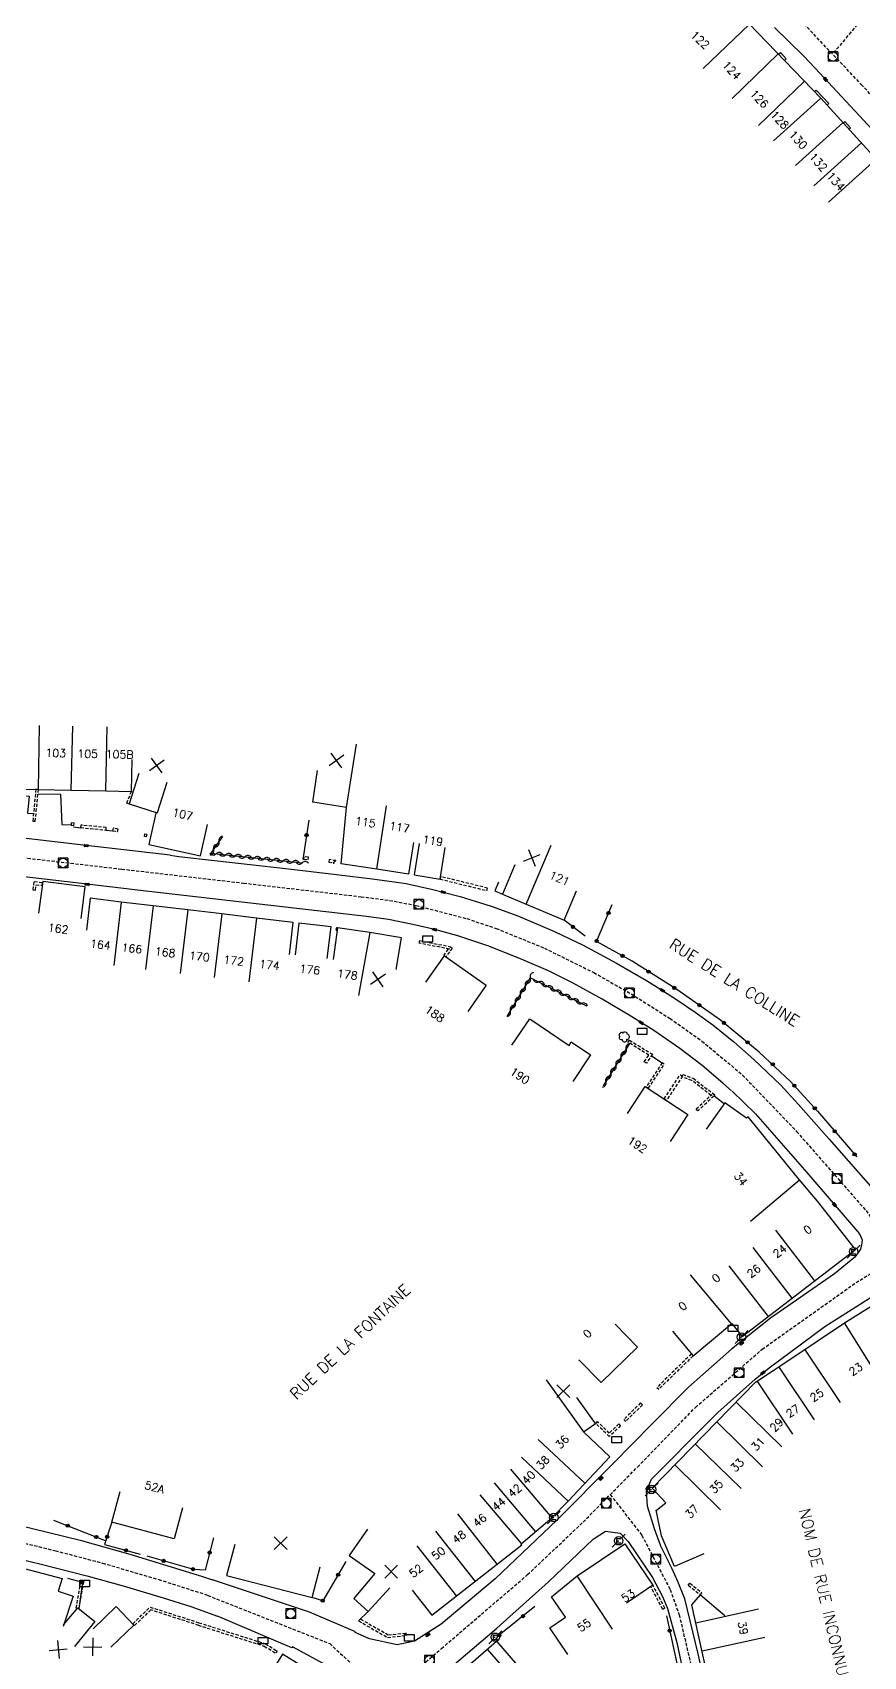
# Model space of a CAD drawing. Header units: millimetres. Extents: x 115000 to 116001, y 121000 to 122001.
# Drawn here: x 115233.2 to 115363, y 121377.3 to 121630.9 of the extents above; entities that cross this region are included whole.
import ezdxf
from ezdxf.enums import TextEntityAlignment as Align

# ---------------------------------------------------------------- set-up
doc = ezdxf.new("R2010")
doc.units = ezdxf.units.MM
doc.linetypes.add('DASHED', pattern=[0.75, 0.5, -0.25])
doc.layers.get('0').update_dxf_attribs({"linetype": 'CONTINUOUS'})
for name, color, linetype in [('W0001', 6, 'DASHED'), ('W0008', 7, 'CONTINUOUS'), ('W0100', 7, 'CONTINUOUS'), ('W0105', 7, 'CONTINUOUS'), ('W0112', 1, 'DASHED'), ('W0120', 7, 'CONTINUOUS'), ('W0300', 7, 'CONTINUOUS'), ('W0310', 3, 'CONTINUOUS'), ('W0322', 7, 'CONTINUOUS'), ('W0400', 7, 'CONTINUOUS'), ('W0420', 7, 'CONTINUOUS'), ('W0471', 7, 'CONTINUOUS'), ('W0989', 7, 'CONTINUOUS'), ('W0991', 7, 'CONTINUOUS'), ('W1102', 7, 'CONTINUOUS'), ('W1471', 7, 'CONTINUOUS')]:
    doc.layers.add(name, color=color, linetype=linetype)
doc.styles.get("Standard").update_dxf_attribs({"font": 'romans.shx', "width": 0.85})

# ---------------------------------------------------------------- blocks, each defined once
blk = doc.blocks.new('T400')
for p, q in [((-0.15, 0.3), (0.15, 0.3)), ((-0.15, -0.25), (-0.15, 0.3)), ((-0.15, 0.15), (0.15, 0.15)), ((-0.15, 0), (0.15, 0)), ((0.15, 0.3), (0.15, -0.25)), ((-0.15, -0.15), (0.15, -0.15)), ((-0.15, -0.25), (-0.15, -0.3)), ((-0.15, -0.3), (0.15, -0.3)), ((0.15, -0.3), (0.15, -0.25))]:
    blk.add_line(p, q)
blk = doc.blocks.new('T420')
for p, q in [((0.75, 0.75), (-0.75, 0.75)), ((-0.75, 0.75), (-0.75, -0.75)), ((0.75, 0.75), (0.75, -0.75)), ((0.75, -0.75), (-0.75, -0.75))]:
    blk.add_line(p, q)
blk.add_ellipse((0, 0), major_axis=(-0.53, 0.53), ratio=1, start_param=3.926991, end_param=10.210176)
blk = doc.blocks.new('t991o')
at = {"color": 0, "linetype": 'Continuous'}
for p, q in [((-1, 1), (1, -1)), ((-1, -1), (1, 1))]:
    blk.add_line(p, q, dxfattribs=at)
blk = doc.blocks.new('T1471')
at = {"color": 0, "linetype": 'Continuous', "flags": 128}
blk.add_lwpolyline([(-0.75, -0.5), (-0.75, 0.5), (0.75, 0.5), (0.75, -0.5), (-0.75, -0.5)], dxfattribs=at)
blk = doc.blocks.new('T300')
for p, q in [((-0.8, 0.51), (-0.86, 0.34)), ((-0.86, 0.34), (-0.86, 0.17)), ((-0.86, 0.17), (-0.74, 0.06)), ((-0.69, 0.63), (-0.8, 0.51)), ((-0.8, -0.06), (-0.74, 0.06)), ((-0.74, 0.06), (-0.69, 0.11)), ((-0.57, 0.69), (-0.69, 0.63)), ((-0.46, 0.69), (-0.57, 0.69)), ((-0.29, 0.63), (-0.46, 0.69)), ((-0.29, 0.63), (-0.17, 0.74)), ((-0.23, 0.57), (-0.29, 0.63)), ((-0.17, 0.74), (-0.06, 0.8)), ((-0.06, 0.8), (0.06, 0.8)), ((0.06, 0.8), (0.23, 0.74)), ((0.23, 0.74), (0.34, 0.63)), ((0.34, 0.63), (0.4, 0.51)), ((0.46, 0.46), (0.34, 0.46)), ((0.4, 0.51), (0.4, 0.46)), ((0.57, 0.4), (0.46, 0.46)), ((0.57, 0.4), (0.69, 0.29)), ((0.69, 0.29), (0.74, 0.17)), ((0.74, 0.06), (0.69, -0.17)), ((0.74, 0.17), (0.74, 0.06)), ((-0.8, -0.17), (-0.8, -0.06)), ((-0.8, -0.23), (-0.8, -0.17)), ((-0.74, -0.34), (-0.8, -0.23)), ((-0.69, -0.4), (-0.74, -0.34)), ((-0.51, -0.46), (-0.69, -0.4)), ((-0.4, -0.46), (-0.51, -0.46)), ((-0.4, -0.46), (-0.34, -0.46)), ((-0.34, -0.46), (-0.34, -0.4)), ((-0.34, -0.51), (-0.34, -0.46)), ((-0.29, -0.63), (-0.34, -0.51)), ((-0.17, -0.74), (-0.29, -0.63)), ((-0.06, -0.8), (-0.17, -0.74)), ((0.06, -0.8), (-0.06, -0.8)), ((0.17, -0.74), (0.06, -0.8)), ((0.23, -0.69), (0.17, -0.74)), ((0.29, -0.46), (0.23, -0.46)), ((0.29, -0.63), (0.23, -0.69)), ((0.46, -0.4), (0.29, -0.46)), ((0.34, -0.51), (0.29, -0.63)), ((0.34, -0.51), (0.34, -0.46)), ((0.57, -0.34), (0.46, -0.4)), ((0.63, -0.29), (0.57, -0.34)), ((0.69, -0.17), (0.63, -0.29))]:
    blk.add_line(p, q)
blk = doc.blocks.new('t310o')
at = {"color": 0, "linetype": 'Continuous'}
for centre, start, end in [((-0.5, 0.38), 216.8699, 323.1304), ((0.5, -0.37), 36.8699, 143.1303)]:
    blk.add_arc(centre, 0.625, start, end, dxfattribs=at)
blk = doc.blocks.new('t322o')
at = {"color": 0, "linetype": 'Continuous'}
for radius in [0.25, 0.15]:
    blk.add_circle((0, 0), radius, dxfattribs=at)
blk = doc.blocks.new('T471')
for p, q in [((-0.333334, 0.333334), (-0.333334, -0.333334)), ((-0.333334, 0.333334), (0.333334, 0.333334)), ((-0.333334, 0), (0, 0)), ((0.500001, 0.500001), (1.000002, 1.000002)), ((-0.500001, -0.500001), (-1.000002, -1.000002)), ((-0.333334, -0.333334), (0.333334, -0.333334))]:
    blk.add_line(p, q)
blk.add_ellipse((0, 0), major_axis=(0.471405, 0.471405), ratio=1, start_param=5.4977871438, end_param=11.780972451)

msp = doc.modelspace()

# ---------------------------------------------------------------- linework, layer by layer
at = {"layer": 'W0001'}
for points in [[(115446.39, 121789.07), (115441.16, 121776.81), (115430.95, 121752.77), (115421.39, 121732.58), (115415.73, 121721.84), (115404.85, 121703.3), (115391.16, 121680.44), (115376.98, 121656.33), (115369.27, 121643.27), (115363.42, 121633.85), (115358.12, 121627.52)], [(115417.44, 121541.96), (115416.16, 121545.38), (115408.61, 121565.33), (115404.43, 121574.08), (115399.29, 121582.19), (115391.19, 121591.77), (115380.24, 121603.67), (115362.75, 121622.63), (115353.5, 121632.42)], [(115279.89, 121363.66), (115297.07, 121378.52), (115310.53, 121390.05), (115319.19, 121398.26), (115327.67, 121406.86), (115336.73, 121416.17), (115347.14, 121425.26), (115361.79, 121435.67), (115374.84, 121443.62), (115393.63, 121454.26), (115409.99, 121462.99), (115430.88, 121470.94), (115442.62, 121473.54), (115438.58, 121485.46), (115429.26, 121510.23), (115433.68, 121511.9), (115443.36, 121521.89), (115448.74, 121523.99), (115453.88, 121532.46), (115457.39, 121547.93), (115458.38, 121557.32), (115452.81, 121571.47)], [(115229.5, 121502.3), (115247.17, 121500.24), (115266.19, 121498.05), (115284.53, 121495.93), (115288.97, 121495.35), (115293.13, 121494.56), (115301.03, 121492.5), (115305.61, 121490.97), (115313.14, 121487.9), (115320.85, 121484.07), (115326.68, 121480.76), (115332.76, 121476.92), (115337.73, 121473.39), (115344.09, 121468.07)], [(115344.09, 121468.07), (115352.52, 121459.26), (115363.36, 121446.9), (115368.31, 121439.65)], [(115323.43, 121402.56), (115328.35, 121396.21), (115332.78, 121387.71), (115334.19, 121383.77), (115336.45, 121374.08), (115339, 121362.39), (115343.27, 121352.57)], [(115260.59, 121386.81), (115253.31, 121389.13), (115244.56, 121391.71), (115236.92, 121393.72), (115224.55, 121396.72)], [(115260.59, 121386.81), (115279.64, 121379.28), (115288.48, 121371.09)]]:
    msp.add_lwpolyline(points, dxfattribs=at)
at = {"layer": 'W0008'}
msp.add_line((115254.74, 121502.39), (115256.08, 121502.23), dxfattribs=at)
at = {"layer": 'W0008', "flags": 128}
msp.add_lwpolyline([(115652.23, 121548.45, -0.000001), (115655.3, 121533.37, -0.000001), (115657, 121525, -0.000046)], format="xyb", dxfattribs=at)
at = {"layer": 'W0008'}
for points in [[(115349.04, 121631.66), (115353.61, 121627.27), (115355.41, 121625.31), (115371.23, 121608.28), (115393.34, 121584.22), (115393.8, 121583.64), (115396.5, 121580.08), (115400.54, 121574.01), (115404.96, 121565.06), (115406.77, 121560.34), (115414.41, 121540)], [(115345.85, 121470.52), (115350.07, 121466.52), (115352.82, 121463.48), (115357.59, 121458.06), (115364.78, 121449.87), (115367.69, 121447.02), (115369.22, 121446.13), (115370.46, 121445.78), (115371.93, 121445.83), (115377.59, 121448.43), (115395.94, 121459.07), (115403.28, 121463.13), (115410.98, 121466.82), (115416.8, 121469.14), (115426.2, 121472.6), (115429.92, 121474.11), (115434.44, 121477.4), (115435.74, 121480.72), (115435.62, 121483.32), (115424.32, 121513.41), (115414.4, 121539.89)], [(115254.74, 121502.39), (115241.62, 121503.9), (115222.43, 121506.14)], [(115256.08, 121502.23), (115272.77, 121500.32), (115280.68, 121499.39), (115286.66, 121498.69), (115291.57, 121497.97), (115295.71, 121497.06), (115297.35, 121496.64), (115300.02, 121495.94), (115304.82, 121494.43), (115308.99, 121492.93), (115314.7, 121490.51), (115319.18, 121488.36), (115324.42, 121485.53), (115329.1, 121482.83), (115331.57, 121481.29), (115333.9, 121479.79), (115336.7, 121477.89), (115339.43, 121475.9), (115342.72, 121473.28), (115345.85, 121470.52)], [(115342.33, 121465.62), (115341, 121466.83), (115337.76, 121469.55), (115334.27, 121472.23), (115330.21, 121475.01), (115328.29, 121476.23), (115326.36, 121477.44), (115322.15, 121479.95), (115317.66, 121482.43), (115313.76, 121484.35), (115309.4, 121486.25), (115304.32, 121488.26), (115299.65, 121489.82), (115296.02, 121490.81), (115292.62, 121491.6), (115288.83, 121492.36), (115285.39, 121492.83), (115250.52, 121496.84), (115241.79, 121497.86), (115226.98, 121499.58)], [(115342.45, 121465.57), (115346.08, 121462.04), (115354.11, 121452.88), (115362.34, 121443.29), (115362.74, 121442.35), (115362.67, 121441.56), (115362.49, 121440.87), (115361.6, 121439.61), (115358.45, 121437.04), (115348.45, 121430.08), (115342.34, 121425.27), (115335.62, 121419.32), (115329.96, 121413.59), (115323.84, 121407.37), (115315.1, 121398.54), (115305.47, 121389.4), (115297.02, 121382.3), (115292.85, 121379.64), (115290.18, 121379.09), (115285.84, 121380.05), (115283.62, 121381.04), (115283.66, 121381.13), (115276.47, 121384.21), (115261.32, 121389.24)], [(115339.84, 121365.39), (115337.15, 121377.66), (115335.09, 121386.28), (115333.97, 121388.96), (115333.02, 121391.05), (115331.34, 121394.51), (115330.35, 121397.23), (115329.24, 121400.73), (115329.06, 121403.16), (115329.88, 121404.96), (115332.34, 121407.45), (115336.19, 121411.35), (115340.2, 121415.38), (115346.03, 121420.56), (115348.22, 121422.35), (115356.92, 121428.79), (115369.74, 121436.94)], [(115230.69, 121397.86), (115240.67, 121395.43), (115248.45, 121393.25), (115257.59, 121390.44), (115259.8, 121389.74), (115261.32, 121389.24)], [(115276.38, 121356.7), (115305.73, 121381.7), (115313.81, 121388.93), (115320.75, 121395.61), (115322.7, 121396.86), (115324.95, 121396.53), (115326.22, 121395.22), (115330.01, 121389.61), (115331.56, 121386.62), (115332.38, 121384.78), (115333.84, 121379.44), (115336.44, 121367.07)], [(115227.66, 121393.36), (115234.6, 121391.69), (115241.71, 121389.88), (115247.39, 121388.29), (115253.61, 121386.42), (115257.93, 121385.06), (115262.14, 121383.55)], [(115165.36, 121273.55), (115182.46, 121287.06), (115208.71, 121307.91), (115224.49, 121320.66), (115235.4, 121329.77), (115257.36, 121348.46), (115278.18, 121366.18), (115281.18, 121369.47), (115281.72, 121372.4), (115280.39, 121374.88), (115278.59, 121376.16), (115273.81, 121378.76), (115273.74, 121378.62), (115262.14, 121383.55)]]:
    msp.add_lwpolyline(points, dxfattribs=at)
at = {"layer": 'W0100'}
for p, q in [((115249.83, 121515.15), (115248.32, 121510.41)), ((115254.22, 121513.77), (115252.7, 121509.01)), ((115248.32, 121510.41), (115252.7, 121509.01))]:
    msp.add_line(p, q, dxfattribs=at)
for points in [[(115312.83, 121650.17), (115315.55, 121654.36), (115322.65, 121649.76), (115329.65, 121644.87), (115329.48, 121644.81), (115337.92, 121638.79), (115337.91, 121638.79), (115338.03, 121638.68), (115345.12, 121632.23), (115356.31, 121620.65), (115364.93, 121611.12), (115374.49, 121601.06), (115370.87, 121597.61)], [(115210.07, 121514.86), (115209.55, 121509.88), (115212.85, 121509.54), (115217.96, 121509.11), (115222.49, 121508.83), (115222.69, 121513.01), (115227.29, 121512.81), (115234.17, 121512.69), (115239.27, 121512.55), (115244.71, 121512.46), (115248.67, 121512.36), (115248.8, 121517.36)], [(115292.7, 121504.41), (115291.94, 121499.47), (115286.99, 121500.23), (115281.4, 121501.05), (115282.25, 121509.88), (115276.98, 121510.7), (115277.75, 121515.64)], [(115252.48, 121508.98), (115251.39, 121504.1), (115259.45, 121502.3), (115260.54, 121507.18)], [(115293.6, 121504.26), (115292.83, 121499.32), (115296.87, 121498.69), (115297.63, 121503.63)], [(115308.55, 121500.93), (115306.6, 121496.32), (115310.31, 121494.75), (115316.22, 121492.27), (115318.16, 121496.87)], [(115240.82, 121492.51), (115241.46, 121497.46), (115234.84, 121498.32), (115234.2, 121493.36)], [(115273.35, 121486.92), (115273.95, 121491.88), (115268.22, 121492.57), (115262.79, 121493.23), (115257.49, 121493.87), (115252.06, 121494.51), (115247.1, 121495.09), (115242.26, 121495.68), (115241.66, 121490.71)], [(115279.26, 121486.26), (115279.84, 121491.23), (115274.82, 121491.8), (115274.25, 121486.84)], [(115290, 121484.56), (115290.86, 121489.48), (115285.88, 121490.35), (115280.86, 121491.05), (115280.17, 121486.1)], [(115294.66, 121482.58), (115297.54, 121486.67), (115304.05, 121482.09), (115301.18, 121478)], [(115308.08, 121472.72), (115310.89, 121476.86), (115317.01, 121472.7), (115317.35, 121473.24), (115320.36, 121471.24), (115317.59, 121467.08)], [(115326.11, 121462.09), (115328.85, 121466.27), (115335.54, 121461.9), (115332.79, 121457.71)], [(115333.14, 121428.05), (115336.36, 121424.22), (115342.39, 121429.28), (115344.01, 121427.24), (115361.7, 121440.84), (115355.8, 121448.37), (115352.66, 121452.07), (115344.93, 121461.55), (115344.7, 121461.34), (115341.29, 121463.72), (115338.42, 121459.62)], [(115338.05, 121393.3), (115333.46, 121391.33), (115331.4, 121396.12), (115330.6, 121400.13), (115330.63, 121400.13), (115332.09, 121401.26), (115329.96, 121403.56), (115346.1, 121420.09), (115351.28, 121423.57), (115360.01, 121429.38), (115368.07, 121434.42), (115379.87, 121441.31), (115382.39, 121436.99)], [(115318.52, 121423.62), (115322.01, 121420.04), (115327.69, 121425.57), (115324.21, 121429.15)], [(115292.51, 121387.64), (115295.6, 121383.71), (115309.62, 121394.72), (115309.52, 121394.85), (115314.32, 121398.91), (115316.84, 121401.54), (115323.37, 121408.47), (115319.26, 121412.34), (115321.12, 121413.68), (115318.21, 121417.74)], [(115256.63, 121400.5), (115255.36, 121395.66), (115245.63, 121398.23), (115246.91, 121403.06)], [(115285.52, 121397.15), (115282.65, 121393.05), (115286.7, 121390.22), (115283.4, 121386.35), (115285.65, 121384.31), (115289.01, 121388.01)], [(115220.79, 121388.9), (115222.19, 121393.7), (115225.84, 121392.64), (115230.96, 121391.27), (115237.86, 121389.45), (115237.26, 121387.46), (115239.6, 121386.67), (115238.01, 121381.93)], [(115264.8, 121394.78), (115263.53, 121389.94), (115276.87, 121386.46), (115278.13, 121391.29)], [(115316.79, 121377.59), (115313.97, 121381.72), (115316.45, 121383.41), (115314.23, 121386.6), (115318.24, 121389.84), (115325.71, 121394.85), (115325.7, 121394.86), (115330.09, 121388.39), (115325.95, 121385.59)], [(115344.39, 121371.29), (115339.51, 121370.21), (115336.18, 121385.35), (115337.49, 121386.9), (115341.31, 121383.68)], [(115238.1, 121382.2), (115240.33, 121384.89), (115242.96, 121382.71), (115239.78, 121378.85)], [(115242.69, 121381.59), (115246.29, 121385.06), (115249.06, 121382.17), (115245.46, 121378.71)], [(115275.35, 121342.33), (115272.07, 121346.11), (115278.84, 121351.98), (115277.76, 121353.22), (115280.86, 121355.94), (115279.82, 121357.18), (115291.96, 121367.75), (115305.66, 121379.65), (115308.94, 121375.87)], [(115263.23, 121364.1), (115266.44, 121360.27), (115276.53, 121368.73), (115277.85, 121367.88), (115280.21, 121371.49), (115279.9, 121372.9), (115272.25, 121377.63), (115269.62, 121373.38)]]:
    msp.add_lwpolyline(points, dxfattribs=at)
at = {"layer": 'W0105'}
for p, q in [((115239.66, 121506.82), (115240.76, 121506.7)), ((115244.75, 121506.31), (115245.74, 121506.19)), ((115305.97, 121498.18), (115305.4, 121496.84)), ((115305.4, 121496.84), (115306.6, 121496.32)), ((115329.87, 121471.09), (115331.51, 121469.96)), ((115339.66, 121464.85), (115341.23, 121463.63))]:
    msp.add_line(p, q, dxfattribs=at)
for points in [[(115227.22, 121511.71), (115232.7, 121511.62), (115232.45, 121508.99), (115233.39, 121508.92)], [(115234.12, 121511.99), (115237.63, 121511.92), (115237.84, 121507.2), (115239.25, 121507.17)]]:
    msp.add_lwpolyline(points, dxfattribs=at)
at = {"layer": 'W0112'}
for p, q in [((115233.68, 121507.7), (115234.16, 121512.68)), ((115234.16, 121512.68), (115233.77, 121512.72)), ((115247.94, 121510.54), (115248.69, 121512.37)), ((115247.94, 121510.54), (115248.32, 121510.41)), ((115248.69, 121512.37), (115248.91, 121512.28)), ((115239.26, 121507.08), (115239.71, 121507.03)), ((115239.71, 121507.03), (115239.75, 121507.43)), ((115240.75, 121506.71), (115244.72, 121506.34)), ((115244.72, 121506.34), (115244.76, 121506.74)), ((115245.74, 121506.23), (115246.53, 121506.09)), ((115246.53, 121506.09), (115246.6, 121506.48)), ((115250.73, 121505.33), (115250.79, 121505.73)), ((115251, 121505.29), (115250.73, 121505.33)), ((115275.55, 121501.78), (115276.26, 121501.7)), ((115276.26, 121501.7), (115276.3, 121502.09)), ((115280.17, 121501.17), (115280.34, 121501.15)), ((115233.45, 121498.25), (115233.29, 121497)), ((115234.79, 121498.1), (115233.45, 121498.25)), ((115296.87, 121498.68), (115304.18, 121496.88)), ((115304.18, 121496.88), (115304.27, 121497.27)), ((115280.71, 121491.09), (115280.6, 121490.7)), ((115280.85, 121491.05), (115280.71, 121491.09)), ((115298.74, 121487.91), (115297.76, 121486.49)), ((115326.43, 121473.53), (115330, 121471.31)), ((115331.52, 121469.97), (115329.06, 121466.25)), ((115330, 121471.31), (115329.07, 121469.93)), ((115331.84, 121464.35), (115334.37, 121468.13)), ((115334.37, 121468.13), (115334.7, 121467.91)), ((115329.06, 121466.25), (115329.4, 121466.03)), ((115339.58, 121464.78), (115337.12, 121462.5)), ((115330.71, 121419.29), (115330.99, 121419.01)), ((115328.17, 121416.87), (115328.45, 121416.58)), ((115321.15, 121413.67), (115321.43, 121413.95)), ((115325.52, 121414.26), (115325.8, 121413.98)), ((115324.77, 121413.6), (115325.05, 121413.32)), ((115241.19, 121388.96), (115240.46, 121384.77)), ((115335.6, 121388.4), (115335.85, 121388.71)), ((115331.61, 121384.62), (115329.76, 121388.16)), ((115337.49, 121386.9), (115337.74, 121387.22)), ((115240.46, 121384.77), (115240.07, 121384.83)), ((115259.19, 121382.13), (115251.7, 121384.54)), ((115331.96, 121384.8), (115331.61, 121384.62)), ((115291.53, 121380.94), (115291.58, 121380.55)), ((115271.44, 121378.14), (115271.23, 121377.8))]:
    msp.add_line(p, q, dxfattribs=at)
for points in [[(115233.77, 121512.72), (115233.28, 121507.74), (115233.68, 121507.7)], [(115239.75, 121507.43), (115239.3, 121507.48), (115239.26, 121507.08)], [(115244.76, 121506.74), (115240.79, 121507.1), (115240.75, 121506.71)], [(115246.6, 121506.48), (115245.81, 121506.62), (115245.74, 121506.23)], [(115250.79, 121505.73), (115251.06, 121505.69), (115251, 121505.29)], [(115276.3, 121502.09), (115275.6, 121502.17), (115275.55, 121501.78)], [(115280.61, 121501.6), (115279.53, 121501.72), (115279.49, 121501.32)], [(115279.49, 121501.32), (115280.17, 121501.25), (115280.17, 121501.17)], [(115280.34, 121501.15), (115280.38, 121501.55), (115280.6, 121501.53), (115280.61, 121501.6)], [(115233.29, 121497), (115233.69, 121496.95), (115233.8, 121497.8)], [(115233.8, 121497.8), (115234.74, 121497.7), (115234.79, 121498.1)], [(115304.27, 121497.27), (115296.96, 121499.07), (115296.87, 121498.68)], [(115280.6, 121490.7), (115280.75, 121490.66), (115280.85, 121491.05)], [(115298.32, 121487.73), (115293.62, 121488.68), (115293.7, 121489.08)], [(115293.7, 121489.08), (115298.49, 121488.11), (115298.74, 121487.91)], [(115297.76, 121486.49), (115297.43, 121486.72), (115298.2, 121487.83), (115298.32, 121487.73)], [(115329.43, 121471.19), (115326.22, 121473.19), (115326.43, 121473.53)], [(115329.07, 121469.93), (115328.74, 121470.15), (115329.43, 121471.19)], [(115329.4, 121466.03), (115331.85, 121469.75), (115331.52, 121469.97)], [(115334.7, 121467.91), (115332.17, 121464.13), (115331.84, 121464.35)], [(115336.17, 121467.22), (115334.6, 121467.79), (115334.74, 121468.16)], [(115334.74, 121468.16), (115336.37, 121467.58), (115339.73, 121464.97), (115339.58, 121464.78)], [(115337.12, 121462.5), (115336.85, 121462.79), (115339.28, 121465.05), (115339.17, 121464.9), (115336.17, 121467.22)], [(115336.08, 121424.51), (115330.71, 121419.29)], [(115336.36, 121424.22), (115330.99, 121419.01)], [(115328.17, 121416.87), (115325.52, 121414.26)], [(115328.45, 121416.58), (115325.8, 121413.98)], [(115324.77, 121413.6), (115323.28, 121412.16), (115321.43, 121413.95)], [(115325.05, 121413.32), (115323.28, 121411.6), (115321.15, 121413.67)], [(115240.07, 121384.83), (115240.79, 121389.02), (115241.19, 121388.96)], [(115335.85, 121388.71), (115337.74, 121387.22)], [(115331.96, 121384.8), (115330.09, 121388.39)], [(115335.6, 121388.4), (115337.49, 121386.9)], [(115248.89, 121382.39), (115251.59, 121384.99), (115259.31, 121382.51)], [(115251.7, 121384.54), (115249.17, 121382.1), (115248.89, 121382.39)], [(115259.08, 121382.17), (115269.41, 121378.89), (115271.23, 121377.8)], [(115259.2, 121382.55), (115269.58, 121379.26), (115271.44, 121378.14)], [(115284.15, 121382.82), (115288.67, 121380.24), (115291.58, 121380.55)], [(115284.44, 121383.12), (115288.76, 121380.65), (115291.53, 121380.94)]]:
    msp.add_lwpolyline(points, dxfattribs=at)
at = {"layer": 'W0120'}
for p, q in [((115349.7, 121627.49), (115349.98, 121627.76)), ((115350.64, 121626.52), (115350.91, 121626.78)), ((115355.32, 121621.67), (115355.57, 121621.91)), ((115357.29, 121619.57), (115357.53, 121619.79)), ((115359.79, 121616.8), (115360.02, 121617.01)), ((115360.68, 121615.82), (115360.91, 121616.03))]:
    msp.add_line(p, q, dxfattribs=at)
for points in [[(115350.91, 121626.78), (115349.98, 121627.76)], [(115357.53, 121619.79), (115355.57, 121621.91)], [(115360.91, 121616.03), (115360.02, 121617.01)]]:
    msp.add_lwpolyline(points, dxfattribs=at)
at = {"layer": 'W0310'}
msp.add_line((115326.42, 121472.98), (115322.33, 121466.39), dxfattribs=at)
for points in [[(115262.9, 121505.35), (115261.1, 121502.73), (115275.43, 121501.21)], [(115307.32, 121477.24), (115310.98, 121483.28), (115319.71, 121478.89)]]:
    msp.add_lwpolyline(points, dxfattribs=at)
at = {"layer": 'W0322'}
for p, q in [((115276.38, 121507.9), (115275.43, 121501.76)), ((115319.5, 121489.78), (115316.23, 121492.25)), ((115236.54, 121398.57), (115244.59, 121395.38)), ((115284.15, 121382.82), (115285.65, 121384.31))]:
    msp.add_line(p, q, dxfattribs=at)
for points in [[(115346.67, 121471.67), (115340.66, 121476.67), (115333.83, 121481.42), (115326.86, 121485.84), (115321.26, 121488.91), (115323.74, 121494.72)], [(115346.67, 121471.67), (115351.58, 121467.06), (115355.76, 121462.43), (115361.91, 121455.29)], [(115245.63, 121398.23), (115244.49, 121394.76), (115250.05, 121393.23)], [(115261.48, 121395.8), (115260.2, 121390.75), (115258.44, 121390.87), (115251.16, 121392.92)], [(115282.15, 121392.09), (115278.57, 121385.97), (115276.87, 121386.46)], [(115238.7, 121389.48), (115241.06, 121388.85), (115240.47, 121384.78)], [(115311.66, 121385.06), (115305.85, 121380.38), (115305.52, 121379.85)], [(115332.19, 121383.63), (115335.67, 121367.58), (115335.56, 121364.77), (115335.48, 121364.11), (115332.79, 121362.03)]]:
    msp.add_lwpolyline(points, dxfattribs=at)
at = {"layer": 'W1102'}
for p, q in [((115337.94, 121625.27), (115345.14, 121632.22)), ((115342.45, 121620.61), (115349.64, 121627.56)), ((115346.55, 121616.36), (115353.75, 121623.31)), ((115348.89, 121613.95), (115356.31, 121620.65)), ((115352.36, 121610.11), (115359.78, 121616.82)), ((115355.22, 121606.94), (115362.64, 121613.65)), ((115357.51, 121604.41), (115364.93, 121611.12)), ((115234.17, 121512.69), (115234.35, 121522.69)), ((115239.27, 121512.55), (115239.54, 121522.55)), ((115244.71, 121512.46), (115244.87, 121522.46)), ((115282.25, 121509.88), (115283.79, 121519.76)), ((115286.99, 121500.23), (115288.51, 121510.11)), ((115310.31, 121494.75), (115314.2, 121503.97)), ((115247.1, 121495.09), (115245.92, 121485.16)), ((115252.06, 121494.51), (115250.89, 121484.58)), ((115257.49, 121493.87), (115256.29, 121483.94)), ((115262.79, 121493.23), (115261.58, 121483.3)), ((115268.22, 121492.57), (115267.03, 121482.64)), ((115285.88, 121490.35), (115284.15, 121480.5)), ((115345.33, 121445.26), (115352.95, 121451.73)), ((115349.24, 121443.87), (115355.33, 121435.94)), ((115345.68, 121441.14), (115351.77, 121433.21)), ((115335.88, 121436.88), (115342.31, 121429.22)), ((115341.96, 121438.28), (115348.06, 121430.35)), ((115365.3, 121420.9), (115360.01, 121429.38)), ((115359.36, 121416.94), (115353.81, 121425.26)), ((115355.3, 121414.23), (115349.75, 121422.55)), ((115313.43, 121420.47), (115319.26, 121412.34)), ((115351.91, 121411.98), (115346.36, 121420.3)), ((115350.23, 121410), (115343.07, 121416.99)), ((115347.21, 121406.91), (115340.05, 121413.9)), ((115312.18, 121411.17), (115319.46, 121404.32)), ((115343.85, 121403.48), (115336.7, 121410.47)), ((115307.84, 121406.53), (115314.3, 121398.9)), ((115309.56, 121408.4), (115316.84, 121401.54)), ((115340.64, 121400.19), (115333.49, 121407.18)), ((115305.31, 121404.38), (115311.77, 121396.75)), ((115303.09, 121402.5), (115309.55, 121394.87)), ((115299.57, 121399.55), (115305.74, 121391.68)), ((115296.14, 121396.85), (115302.32, 121388.99)), ((115293.23, 121394.57), (115299.41, 121386.71)), ((115323.8, 121381.54), (115318.24, 121389.85)), ((115346.57, 121384.64), (115336.8, 121382.49)), ((115347.54, 121380.26), (115337.77, 121378.11)), ((115310.82, 121370.88), (115304.27, 121378.43))]:
    msp.add_line(p, q, dxfattribs=at)

# ---------------------------------------------------------------- block references
at = {"layer": 'W0300'}
msp.add_blockref('T300', (115325.66, 121474.01), dxfattribs=at)
at = {"layer": 'W0310'}
for p, rotation in [((115262.34, 121504.53), 235.6658384081946), ((115261.49, 121503.29), 235.6658384081946), ((115261.92, 121502.64), 353.9517937995474), ((115263.41, 121502.48), 353.9517937995474), ((115264.9, 121502.32), 353.9517937995474), ((115266.39, 121502.16), 353.9517937995474), ((115267.88, 121502.01), 353.9517937995474), ((115269.38, 121501.85), 353.9517937995474), ((115270.87, 121501.69), 353.9517937995474), ((115272.36, 121501.53), 353.9517937995474), ((115273.85, 121501.37), 353.9517937995474), ((115275.34, 121501.22), 353.9517937995474), ((115310.17, 121481.95), 58.76632359051843), ((115310.95, 121483.23), 58.76632359051843), ((115312.27, 121482.63), 333.2774481701445), ((115313.61, 121481.96), 333.2774481701445), ((115308.62, 121479.38), 58.76632359051843), ((115309.4, 121480.66), 58.76632359051843), ((115314.95, 121481.28), 333.2774481701445), ((115316.29, 121480.61), 333.2774481701445), ((115317.63, 121479.93), 333.2774481701445), ((115318.97, 121479.26), 333.2774481701445), ((115307.84, 121478.1), 58.76632359051843), ((115325.9, 121472.13), 238.1684339464431), ((115324.31, 121469.59), 238.1684339464431), ((115325.1, 121470.86), 238.1684339464431), ((115322.73, 121467.04), 238.1684339464431), ((115323.52, 121468.31), 238.1684339464431)]:
    msp.add_blockref('t310o', p, dxfattribs=dict(at, rotation=rotation))
at = {"layer": 'W0322'}
for p, rotation in [((115276.02, 121505.55), 261.2054990338974), ((115323.16, 121493.38), 66.94690222321846), ((115317.61, 121491.21), 143.0097730430604), ((115321.3, 121489.01), 66.94690222321846), ((115325.34, 121486.68), 151.2340565711385), ((115329.41, 121484.23), 147.6106392687661), ((115333.42, 121481.68), 147.6106392687661), ((115337.33, 121478.99), 145.155408521723), ((115341.19, 121476.22), 140.2695144660267), ((115344.85, 121473.19), 140.2695144660267), ((115348.79, 121469.75), 316.0446653061811), ((115352.17, 121466.41), 312.0745104463631), ((115355.35, 121462.88), 312.0745104463631), ((115358.46, 121459.29), 310.729697428876), ((115361.56, 121455.69), 310.729697428876), ((115238.75, 121397.69), 338.3620874652505), ((115243.17, 121395.94), 338.3620874652505), ((115244.89, 121395.98), 251.8523355292825), ((115247.84, 121393.84), 344.6167642821997), ((115260.89, 121393.5), 255.8438496345709), ((115253.72, 121392.2), 164.2982808062768), ((115258.29, 121390.91), 164.2982808062768), ((115240.99, 121388.87), 345.1002401103565), ((115280.95, 121390.04), 239.627795011038), ((115278.54, 121385.98), 163.8990675750407), ((115309.81, 121383.57), 218.85073097693), ((115332.69, 121381.31), 282.2445966598908), ((115306.11, 121380.59), 218.85073097693)]:
    msp.add_blockref('t322o', p, dxfattribs=dict(at, rotation=rotation))
at = {"layer": 'W0400'}
for p, rotation in [((115357.02, 121623.58), 42.81423085338887), ((115241.62, 121503.9), 263.4372711181639), ((115241.79, 121497.86), 83.33419799824665), ((115297.35, 121496.64), 255.725372315203), ((115296.02, 121490.81), 74.7642364496128), ((115331.57, 121481.29), 238.0491333005891), ((115328.29, 121476.23), 57.46855163597887), ((115358.43, 121447.85), 40.75883888905969), ((115343.96, 121426.17), 128.4420517475623), ((115347.26, 121421.57), 129.1439960389458), ((115321.98, 121405.06), 135.6586255752153), ((115329.26, 121403.59), 154.9830581671274), ((115294.98, 121380.64), 123.1530546458427)]:
    msp.add_blockref('T400', p, dxfattribs=dict(at, rotation=rotation))
at = {"layer": 'W0420'}
for p in [(115358.18, 121627.15), (115238.01, 121501.21), (115293.54, 121494.72), (115326.41, 121480.88), (115358.81, 121451.9), (115343.52, 121421.57), (115322.79, 121401.2), (115330.53, 121392.46), (115273.53, 121383.97), (115295.2, 121376.66)]:
    msp.add_blockref('T420', p, dxfattribs=at)
at = {"layer": 'W0471'}
for p in [(115361.42, 121440.49), (115343.92, 121427.16), (115329.88, 121403.36), (115314.62, 121398.98), (115324.74, 121395.35), (115305.48, 121380.27)]:
    msp.add_blockref('T471', p, dxfattribs=at)
at = {"layer": 'W0991'}
for p, rotation in [((115280.7, 121517.2), 171.0918539816243), ((115252.64, 121516.42), 171.0918539816243), ((115311.18, 121501.99), 337.1060559751008), ((115287.16, 121483.02), 170.0939631718298), ((115316.11, 121418.7), 90), ((115271.97, 121394.97), 90), ((115289.23, 121390.51), 90), ((115237.25, 121378.35), 320.3787576993452), ((115242.63, 121378.76), 313.8685727576208)]:
    msp.add_blockref('t991o', p, dxfattribs=dict(at, rotation=rotation))
at = {"layer": 'W1471'}
for p in [(115294.94, 121489.31), (115328.41, 121474.92), (115342.58, 121428.51), (115324.41, 121411.12), (115241.37, 121388.67), (115269.2, 121379.72), (115292.06, 121380.18)]:
    msp.add_blockref('T1471', p, dxfattribs=at)

# ---------------------------------------------------------------- texts
at = {"layer": 'W0989'}
for s, rotation, p in [('RUE DE LA COLLINE', 327.7244, (115342.81, 121482.54)), ('RUE DE LA FONTAINE', 43.4829, (115282.81, 121426.41)), ('NOM DE RUE INCONNU', 283.1467, (115356.76, 121387.31))]:
    msp.add_text(s, height=1.75, rotation=rotation, dxfattribs=at).set_placement(p, align=Align.MIDDLE)
at = {"layer": 'W0991'}
for s, height, rotation, p in [('122', 1.25, 317.7193, (115337.46, 121629.74)), ('124', 1.25, 314.0032, (115342.38, 121625)), ('126', 1.25, 314.0045, (115346.7, 121620.53)), ('128', 1.25, 314.0048, (115349.87, 121617.25)), ('130', 1.25, 312.1009, (115352.77, 121614.13)), ('132', 1.25, 312.1032, (115355.91, 121610.65)), ('134', 1.25, 312.0997, (115358.63, 121607.65)), ('103', 1.25, 358.4812, (115236.87, 121518.37)), ('105', 1.25, 358.6342, (115241.86, 121518.26)), ('105B', 1.25, 358.474, (115246.84, 121518.16)), ('107', 1.25, 347.3722, (115256.68, 121508.81)), ('115', 1.249, 351.6169, (115285.21, 121507.56)), ('117', 1.25, 351.2704, (115290.53, 121506.77)), ('119', 1.25, 351.1634, (115295.73, 121504.68)), ('121', 1.25, 337.1552, (115315.5, 121498.81)), ('162', 1.25, 352.6471, (115237.25, 121490.95)), ('164', 1.25, 353.117, (115243.84, 121488.44)), ('166', 1.25, 353.2619, (115248.76, 121487.85)), ('168', 1.249, 353.2809, (115253.95, 121487.24)), ('170', 1.249, 353.1326, (115259.3, 121486.6)), ('172', 1.25, 353.0875, (115264.66, 121485.95)), ('174', 1.25, 353.1565, (115270.25, 121485.28)), ('176', 1.25, 353.4179, (115276.53, 121484.56)), ('178', 1.25, 352.0728, (115282.4, 121483.77)), ('188', 1.25, 324.8921, (115296.05, 121477.63)), ('190', 1.25, 325.815, (115309.31, 121467.95)), ('192', 1.249, 326.7528, (115327.67, 121457.19)), ('34', 1.25, 309.1888, (115343.8, 121451.86)), ('0', 1.25, 37.5505, (115354.23, 121443.93)), ('24', 1.25, 37.5492, (115349.88, 121440.58)), ('0', 1.25, 39.9932, (115339.94, 121436.37)), ('26', 1.25, 37.55, (115345.84, 121437.47)), ('0', 1.25, 39.9966, (115334.73, 121431.99)), ('0', 1.25, 44.1929, (115319.84, 121427.7)), ('23', 1.25, 33.6669, (115361.76, 121422.14)), ('25', 1.25, 33.6658, (115355.67, 121418.09)), ('27', 1.25, 33.6876, (115351.94, 121415.6)), ('29', 1.25, 45.6625, (115349.39, 121413.45)), ('36', 1.25, 46.7215, (115315.92, 121410.78)), ('31', 1.25, 45.6654, (115346.49, 121410.47)), ('38', 1.25, 46.717, (115312.9, 121407.57)), ('33', 1.25, 45.6676, (115343.25, 121407.16)), ('52A', 1.25, 345.2145, (115252.28, 121403.71)), ('42', 1.25, 40.2594, (115308.5, 121403.16)), ('40', 1.25, 46.2522, (115310.67, 121405.22)), ('35', 1.25, 45.6675, (115339.97, 121403.8)), ('44', 1.25, 40.257, (115306.03, 121401.06)), ('46', 1.25, 40.2559, (115303.04, 121398.53)), ('37', 1.25, 45.6681, (115336.19, 121399.93)), ('48', 1.25, 38.1515, (115299.82, 121395.93)), ('50', 1.25, 38.1508, (115296.6, 121393.4)), ('52', 1.25, 38.1537, (115293.11, 121390.66)), ('53', 1.25, 33.8013, (115326.22, 121386.76)), ('55', 1.25, 33.8004, (115319.34, 121382.16)), ('39', 1.25, 282.412, (115344.15, 121381.7))]:
    msp.add_text(s, height=height, rotation=rotation, dxfattribs=at).set_placement(p, align=Align.MIDDLE)

doc.saveas('drawing.dxf')
